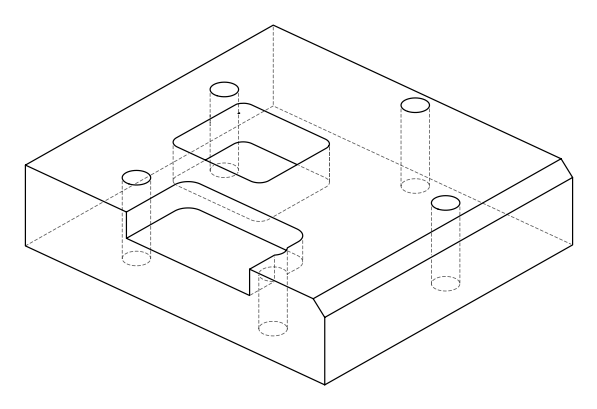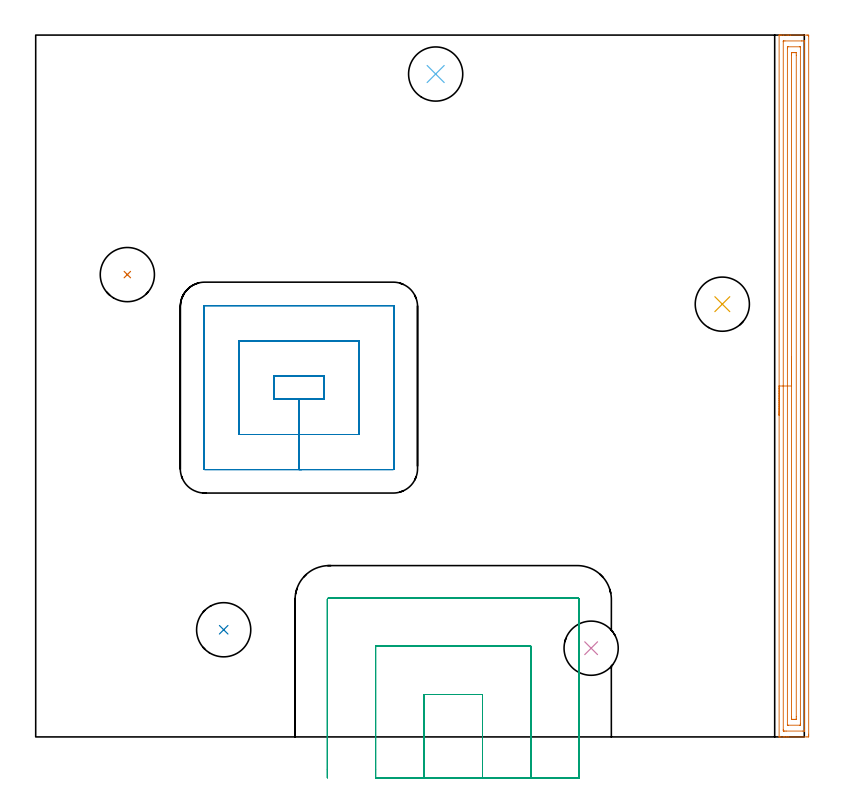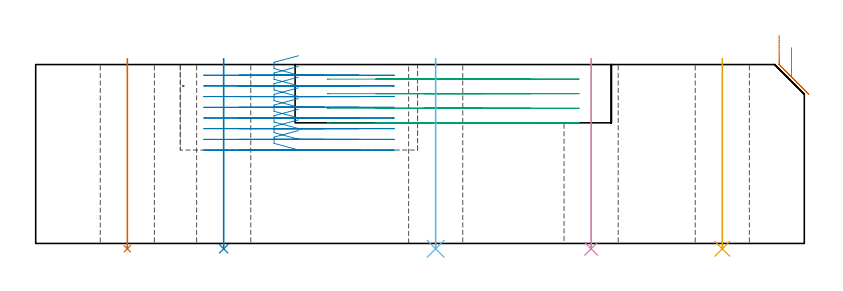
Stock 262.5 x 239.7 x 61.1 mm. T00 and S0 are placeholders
(PLAN: 8 operations, 3 tool changes, 22.7 min)
(1 AREA_MILL | FG_CHAMFER_SURFACE | UGT0205_001 | 7.89 min | 12225 mm3)
(2 MILL_RECTANGULAR_POCKET | POCKET_RECTANGULAR_STRAIGHT | UGT0201_008 | Follow Part, ap 4, ae 75% | 8.25 min | 168599 mm3)
(3 MILL_SLOT | SLOT_PARTIAL_RECTANGULAR | UGT0201_105 | Follow Part, ap 5.5, ae 75% | 5.29 min | 124578 mm3)
(4 INDEXABLE_INSERT_DRILL_THROUGH_HOLE_FROM_SOLID | STEP1HOLE | NXT0302_008 | 0.26 min | 11463 mm3)
(5 INDEXABLE_INSERT_DRILL_THROUGH_HOLE_FROM_SOLID_1 | STEP1HOLE_1 | NXT0302_008 | 0.26 min | 16411 mm3)
(6 INDEXABLE_INSERT_DRILL_THROUGH_HOLE_FROM_SOLID_2 | STEP1HOLE_2 | NXT0302_008 | 0.26 min | 16410 mm3)
(7 INDEXABLE_INSERT_DRILL_THROUGH_HOLE_FROM_SOLID_3 | STEP1HOLE_3 | NXT0302_008 | 0.26 min | 16409 mm3)
(8 INDEXABLE_INSERT_DRILL_THROUGH_HOLE_FROM_SOLID_4 | STEP1HOLE_4 | NXT0302_008 | 0.26 min | 16417 mm3)
(TOOL UGT0205_001 | Chamfer Mill 20 x 3 x 45 deg. | D20 FL50 Z2)
(TOOL UGT0201_008 | End Mill 16 mm | D16 FL32 Z4)
(TOOL UGT0201_105 | End Mill 22 mm | D22 FL25 Z2)
(TOOL NXT0302_008 | Index. Insert Drill 18.5mm [880-D1850L25-05] | D18.5 PA176 FL93 Z2)
(OP 1 AREA_MILL)
G17 G21 G94 G90
T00 M6
G54
G17 G0 G90 X253.901 Y109.85 S1061 M3
G43 Z71.1 H0
Z71.099
G94 G1 Y109.888 Z70.227 F250.
Y110.002 Z69.362
Y110.191 Z68.511
Y110.453 Z67.679
Y110.787 Z66.873
Y111.19 Z66.099
Y111.659 Z65.363
Y112.19 Z64.671
Y112.779 Z64.028
Y113.422 Z63.439
Y114.114 Z62.907
Y114.85 Z62.439
Y115.624 Z62.036
Y116.43 Z61.702
Y117.262 Z61.44
Y118.114 Z61.251
Y118.978 Z61.137
Y119.85 Z61.099
X253.902 Y239.53 Z61.098
X253.9 Y239.612 Z61.095
X253.907 Y239.69 Z61.084
X253.934 Y239.697 Z61.057
X253.955 Y239.7 Z61.036
X254.344 Z60.656
X254.711 Z60.289
X255.384 Z59.611
X256.612 Z58.385
X257.167 Z57.827
X257.781 Z57.214
X263.408 Z51.59
X263.687 Y239.698 Z51.31
X263.992 Y239.69 Z51.006
X263.999 Y239.385 Z50.999
X264. Y0.915 Z51.
X263.999 Y0.615 Z51.001
X263.994 Y0.028 Z51.004
X263.992 Y0.007 Z51.006
X263.408 Y0. Z51.59
X257.167 Z57.827
X256.612 Z58.385
X256.275 Z58.721
X255.72 Z59.276
X255.384 Z59.611
X254.347 Z60.652
X253.955 Z61.036
X253.9 Z61.09
Y0.004 Z61.091
Y0.168 Z61.1
X253.901 Y119.85 Z61.099
X255.315 Z59.685
X255.317 Y237.434 Z59.683
X255.32 Y237.569 Z59.68
X255.323 Y237.658 Z59.677
X255.327 Y237.692 Z59.673
X255.335 Y237.693 Z59.665
X255.384 Y237.696 Z59.616
X255.875 Y237.7 Z59.125
X261.625 Z53.375
X262.117 Y237.698 Z52.883
X262.516 Y237.692 Z52.484
X262.567 Y237.69 Z52.433
X262.579 Y237.507 Z52.421
X262.584 Y237.368 Z52.416
X262.585 Y237.298 Z52.415
Y2.262
X262.582 Y2.122 Z52.418
X262.579 Y2.031 Z52.421
X262.573 Y2.009 Z52.427
X262.565 Y2.007 Z52.435
X262.516 Y2.004 Z52.484
X262.025 Y2. Z52.975
X256.275 Z58.725
X255.783 Y2.002 Z59.217
X255.384 Y2.008 Z59.616
X255.333 Y2.01 Z59.667
X255.321 Y2.193 Z59.679
X255.316 Y2.332 Z59.684
X255.315 Y2.401 Z59.685
Y119.85
X256.73 Z58.27
X256.731 Y235.056 Z58.269
X256.732 Y235.512 Z58.268
X256.735 Y235.621 Z58.265
X256.737 Y235.673 Z58.263
X256.743 Y235.69 Z58.257
X256.793 Y235.693 Z58.207
X256.981 Y235.699 Z58.019
X260.92 Z54.08
X261.045 Y235.697 Z53.955
X261.145 Y235.691 Z53.855
X261.166 Y235.688 Z53.834
X261.168 Y235.682 Z53.832
X261.17 Y235.658 Z53.83
X261.171 Y235.512 Z53.829
Y4.642
X261.169 Y4.188 Z53.831
X261.167 Y4.078 Z53.833
X261.165 Y4.026 Z53.835
X261.157 Y4.01 Z53.843
X261.108 Y4.007 Z53.892
X260.919 Y4.001 Z54.081
X256.98 Z58.02
X256.855 Y4.003 Z58.145
X256.755 Y4.009 Z58.245
X256.734 Y4.012 Z58.266
X256.732 Y4.018 Z58.268
X256.73 Y4.041 Z58.27
X256.729 Y4.188 Z58.271
X256.73 Y119.85 Z58.27
X258.144 Z56.856
X258.145 Y232.833 Z56.855
X258.15 Y233.634 Z56.85
X258.151 Y233.684 Z56.849
X258.193 Y233.69 Z56.807
X258.301 Y233.694 Z56.699
X258.517 Y233.698 Z56.483
X258.976 Y233.7 Z56.024
X259.394 Y233.699 Z55.606
X259.603 Y233.696 Z55.397
X259.707 Y233.691 Z55.293
X259.75 Y233.688 Z55.25
X259.757 Y232.833 Z55.243
Y6.867
X259.752 Y6.064 Z55.248
X259.751 Y6.014 Z55.249
X259.707 Y6.01 Z55.293
X259.599 Y6.005 Z55.401
X259.383 Y6.002 Z55.617
X258.95 Y6. Z56.05
X258.506 Y6.001 Z56.494
X258.297 Y6.004 Z56.703
X258.193 Y6.008 Z56.807
X258.15 Y6.012 Z56.85
X258.143 Y6.867 Z56.857
X258.144 Y119.85 Z56.856
Y120.722 Z56.894
Y121.586 Z57.008
Y122.438 Z57.197
Y123.27 Z57.459
Y124.076 Z57.793
Y124.85 Z58.196
Y125.586 Z58.665
Y126.278 Z59.196
Y126.921 Z59.785
Y127.51 Z60.428
Y128.042 Z61.12
Y128.51 Z61.856
Y128.913 Z62.63
Y129.247 Z63.436
Y129.509 Z64.268
Y129.698 Z65.12
Y129.812 Z65.985
Y129.85 Z66.856
G0 Z71.1
M5
M2
(OP 2 MILL_RECTANGULAR_POCKET)
G17 G21 G94 G90
T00 M6
G54
G17 G0 G90 X89.718 Y123.3 S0 M3
G43 Z71.1 H0
Z64.1
G94 G1 X81.4 Z61.871 F250.
Y115.3 Z59.727
X89.9 Z57.45
X98.4 F500.
Y123.3
X81.4
Y115.3
X89.9
Y103.3
X110.4
Y135.3
X69.4
Y103.3
X89.9
Y91.3
X122.1
G3 X122.4 Y91.6 R0.3
G1 Y147.
G3 X122.1 Y147.3 R0.3
G1 X57.7
G3 X57.4 Y147. R0.3
G1 Y91.6
G3 X57.7 Y91.3 R0.3
G1 X89.9
X90.9
G0 X89.718 Y123.3 Z60.45
G1 X81.4 Z58.221 F250.
Y115.3 Z56.077
X89.9 Z53.8
X98.4 F500.
Y123.3
X81.4
Y115.3
X89.9
Y103.3
X110.4
Y135.3
X69.4
Y103.3
X89.9
Y91.3
X122.1
G3 X122.4 Y91.6 R0.3
G1 Y147.
G3 X122.1 Y147.3 R0.3
G1 X57.7
G3 X57.4 Y147. R0.3
G1 Y91.6
G3 X57.7 Y91.3 R0.3
G1 X89.9
X90.9
G0 X89.718 Y123.3 Z56.8
G1 X81.4 Z54.571 F250.
Y115.3 Z52.428
X89.9 Z50.15
X98.4 F500.
Y123.3
X81.4
Y115.3
X89.9
Y103.3
X110.4
Y135.3
X69.4
Y103.3
X89.9
Y91.3
X122.1
G3 X122.4 Y91.6 R0.3
G1 Y147.
G3 X122.1 Y147.3 R0.3
G1 X57.7
G3 X57.4 Y147. R0.3
G1 Y91.6
G3 X57.7 Y91.3 R0.3
G1 X89.9
X90.9
G0 X89.718 Y123.3 Z53.15
G1 X81.4 Z50.921 F250.
Y115.3 Z48.778
X89.9 Z46.5
X98.4 F500.
Y123.3
X81.4
Y115.3
X89.9
Y103.3
X110.4
Y135.3
X69.4
Y103.3
X89.9
Y91.3
X122.1
G3 X122.4 Y91.6 R0.3
G1 Y147.
G3 X122.1 Y147.3 R0.3
G1 X57.7
G3 X57.4 Y147. R0.3
G1 Y91.6
G3 X57.7 Y91.3 R0.3
G1 X89.9
X90.9
G0 X89.718 Y123.3 Z49.5
G1 X81.4 Z47.271 F250.
Y115.3 Z45.128
X89.9 Z42.85
X98.4 F500.
Y123.3
X81.4
Y115.3
X89.9
Y103.3
X110.4
Y135.3
X69.4
Y103.3
X89.9
Y91.3
X122.1
G3 X122.4 Y91.6 R0.3
G1 Y147.
G3 X122.1 Y147.3 R0.3
G1 X57.7
G3 X57.4 Y147. R0.3
G1 Y91.6
G3 X57.7 Y91.3 R0.3
G1 X89.9
X90.9
G0 X89.718 Y123.3 Z45.85
G1 X81.4 Z43.621 F250.
Y115.3 Z41.478
X89.9 Z39.2
X98.4 F500.
Y123.3
X81.4
Y115.3
X89.9
Y103.3
X110.4
Y135.3
X69.4
Y103.3
X89.9
Y91.3
X122.1
G3 X122.4 Y91.6 R0.3
G1 Y147.
G3 X122.1 Y147.3 R0.3
G1 X57.7
G3 X57.4 Y147. R0.3
G1 Y91.6
G3 X57.7 Y91.3 R0.3
G1 X89.9
X90.9
G0 X89.718 Y123.3 Z42.2
G1 X81.4 Z39.971 F250.
Y115.3 Z37.828
X89.9 Z35.55
X98.4 F500.
Y123.3
X81.4
Y115.3
X89.9
Y103.3
X110.4
Y135.3
X69.4
Y103.3
X89.9
Y91.3
X122.1
G3 X122.4 Y91.6 R0.3
G1 Y147.
G3 X122.1 Y147.3 R0.3
G1 X57.7
G3 X57.4 Y147. R0.3
G1 Y91.6
G3 X57.7 Y91.3 R0.3
G1 X89.9
X90.9
G0 X89.718 Y123.3 Z38.55
G1 X81.4 Z36.321 F250.
Y115.3 Z34.178
X89.9 Z31.9
X98.4 F500.
Y123.3
X81.4
Y115.3
X89.9
Y103.3
X110.4
Y135.3
X69.4
Y103.3
X89.9
Y91.3
X122.1
G3 X122.4 Y91.6 R0.3
G1 Y147.
G3 X122.1 Y147.3 R0.3
G1 X57.7
G3 X57.4 Y147. R0.3
G1 Y91.6
G3 X57.7 Y91.3 R0.3
G1 X89.9
X90.9
G0 Z71.1
M5
M2
(OP 3 MILL_SLOT)
G17 G21 G94 G90
T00 M6
G54
G17 G0 G90 X152.6 Y-14. S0 M3
G43 Z71.1 H0
Z56.125
G94 G1 Y-11. F250.
Y14.5 F500.
X132.6
Y-11.
Y-14. F250.
X169.1
Y-11.
Y31. F500.
X116.1
Y-11.
Y-14. F250.
X185.6
Y-11.
Y46.9 F500.
G3 X185. Y47.5 R0.6
G1 X100.2
G3 X99.6 Y46.9 R0.6
G1 Y-11.
Y-14. F250.
G0 X152.6 Z51.15
G1 Y-11.
Y14.5 F500.
X132.6
Y-11.
Y-14. F250.
X169.1
Y-11.
Y31. F500.
X116.1
Y-11.
Y-14. F250.
X185.6
Y-11.
Y46.9 F500.
G3 X185. Y47.5 R0.6
G1 X100.2
G3 X99.6 Y46.9 R0.6
G1 Y-11.
Y-14. F250.
G0 X152.6 Z46.175
G1 Y-11.
Y14.5 F500.
X132.6
Y-11.
Y-14. F250.
X169.1
Y-11.
Y31. F500.
X116.1
Y-11.
Y-14. F250.
X185.6
Y-11.
Y46.9 F500.
G3 X185. Y47.5 R0.6
G1 X100.2
G3 X99.6 Y46.9 R0.6
G1 Y-11.
Y-14. F250.
G0 X152.6 Z41.2
G1 Y-11.
Y14.5 F500.
X132.6
Y-11.
Y-14. F250.
X169.1
Y-11.
Y31. F500.
X116.1
Y-11.
Y-14. F250.
X185.6
Y-11.
Y46.9 F500.
G3 X185. Y47.5 R0.6
G1 X100.2
G3 X99.6 Y46.9 R0.6
G1 Y-11.
Y-14. F250.
G0 Z71.1
M5
M2
(OP 4 INDEXABLE_INSERT_DRILL_THROUGH_HOLE_FROM_SOLID)
G17 G21 G94 G90
T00 M6
G54
G17 G0 G90 X189.7 Y30.3 S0 M3
G43 Z71.1 H1
G94 G81 G98 Z-1.823 F250. R63.1
G80
M5
M2
(OP 5 INDEXABLE_INSERT_DRILL_THROUGH_HOLE_FROM_SOLID_1)
G17 G21 G94 G90
T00 M6
G54
G17 G0 G90 X234.5 Y147.8 S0 M3
G43 Z71.1 H1
G94 G81 G98 Z-1.823 F250. R63.1
G80
M5
M2
(OP 6 INDEXABLE_INSERT_DRILL_THROUGH_HOLE_FROM_SOLID_2)
G17 G21 G94 G90
T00 M6
G54
G17 G0 G90 X136.6 Y226.4 S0 M3
G43 Z71.1 H1
G94 G81 G98 Z-1.823 F250. R63.1
G80
M5
M2
(OP 7 INDEXABLE_INSERT_DRILL_THROUGH_HOLE_FROM_SOLID_3)
G17 G21 G94 G90
T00 M6
G54
G17 G0 G90 X31.3 Y157.9 S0 M3
G43 Z71.1 H1
G94 G81 G98 Z-1.823 F250. R63.1
G80
M5
M2
(OP 8 INDEXABLE_INSERT_DRILL_THROUGH_HOLE_FROM_SOLID_4)
G17 G21 G94 G90
T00 M6
G54
G17 G0 G90 X64.2 Y36.6 S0 M3
G43 Z71.1 H1
G94 G81 G98 Z-1.823 F250. R63.1
G80
M5
M2
